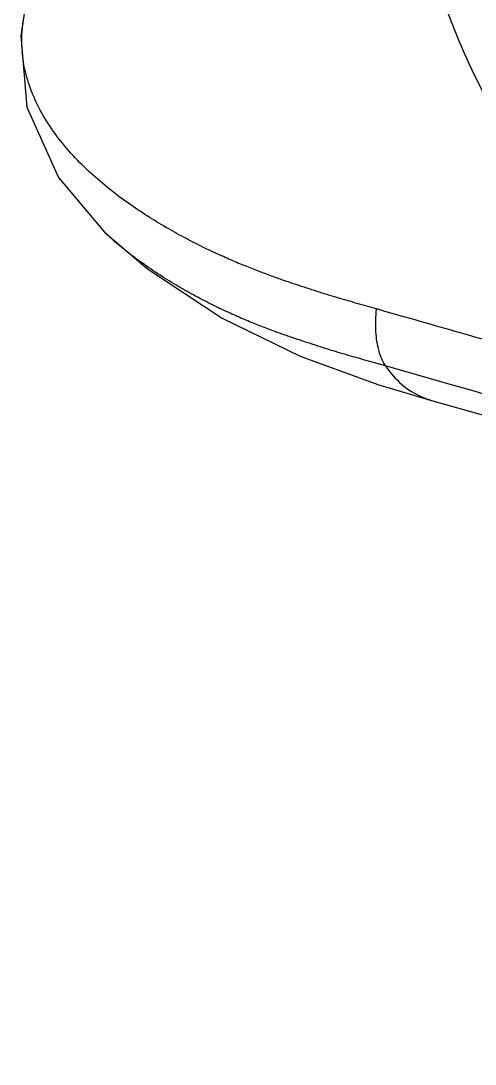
# Model space of a CAD drawing. Header units: millimetres. Extents: x 209 to 585, y 129 to 391.
# Drawn here: x 326.74 to 332.59, y 170.45 to 183.89 of the extents above; entities that cross this region are included whole.
import ezdxf

# ---------------------------------------------------------------- set-up
doc = ezdxf.new("R2010")
doc.units = ezdxf.units.MM
doc.layers.add('06___PRT_ALL_SURFS', color=7, linetype='Continuous')

# ---------------------------------------------------------------- blocks, each defined once
blk = doc.blocks.new('u31')
at = {"color": 7, "linetype": 'Continuous'}
for points, start_tangent, end_tangent in [([(-82.505, 44.491), (-83.876, 45.041), (-85.128, 45.85), (-86.27, 46.902), (-87.262, 48.153), (-88.074, 49.545), (-88.686, 51.018), (-89.086, 52.515), (-89.27, 53.991)], (-0.961555, 0.274611), (-0.05126, 0.998685)), ([(-82.767, 43.934), (-84.221, 44.515), (-85.55, 45.365), (-86.763, 46.468), (-87.819, 47.78), (-88.684, 49.239), (-89.336, 50.782), (-89.763, 52.351), (-89.96, 53.898)], (-0.961533, 0.274688), (-0.051967, 0.998649))]:
    blk.add_spline(points, degree=3, dxfattribs=dict(at, start_tangent=start_tangent, end_tangent=end_tangent))
at = {"layer": '06___PRT_ALL_SURFS', "color": 7, "linetype": 'Continuous'}
for p, q in [((-94.895, 46.847), (-94.897, 46.848)), ((-89.263, 44.354), (-90.254, 44.637)), ((-90.38, 44.331), (-89.495, 44.068)), ((-89.495, 44.068), (-89.492, 44.067)), ((-89.492, 44.067), (-6.889, 20.488))]:
    blk.add_line(p, q, dxfattribs=at)
for points in [[(-96.216, 50.49), (-96.276, 50.088), (-96.176, 48.908), (-95.654, 47.748), (-94.895, 46.846)], [(-94.897, 46.848), (-94.186, 46.239), (-92.954, 45.426), (-91.664, 44.796), (-90.38, 44.331)]]:
    blk.add_lwpolyline(points, dxfattribs=at)
for centre, radius, start, end in [((-94.046, 50.026), 2.219, 172.0204, 183.9587), ((-94.048, 50.026), 2.216, 183.9637, 185.3175)]:
    blk.add_arc(centre, radius, start, end, dxfattribs=at)
for points, start_tangent, end_tangent in [([(-90.402, 45.576), (-90.563, 45.622), (-90.726, 45.669), (-90.889, 45.716), (-91.054, 45.764), (-91.219, 45.814), (-91.385, 45.866), (-91.554, 45.921), (-91.73, 45.979), (-91.914, 46.041), (-92.112, 46.111), (-92.324, 46.19), (-92.545, 46.276), (-92.777, 46.373), (-93.025, 46.483), (-93.292, 46.61), (-93.579, 46.757), (-93.88, 46.925), (-94.189, 47.113), (-94.501, 47.322), (-94.813, 47.556), (-95.12, 47.819), (-95.413, 48.11), (-95.68, 48.431), (-95.907, 48.774), (-96.083, 49.131), (-96.201, 49.494), (-96.255, 49.821)], (-0.9612, 0.275851), (-0.092658, 0.995698)), ([(-94.489, 46.497), (-94.535, 46.533), (-94.829, 46.784), (-94.895, 46.847)], (-0.787813, 0.615914), (-0.723622, 0.690197)), ([(-90.254, 44.637), (-90.414, 44.682), (-90.578, 44.728), (-90.744, 44.775), (-90.912, 44.823), (-91.08, 44.873), (-91.248, 44.925), (-91.412, 44.978), (-91.576, 45.031), (-91.749, 45.089), (-91.938, 45.154), (-92.143, 45.228), (-92.357, 45.31), (-92.582, 45.402), (-92.821, 45.507), (-93.079, 45.628), (-93.355, 45.77), (-93.644, 45.93), (-93.939, 46.11), (-94.237, 46.309), (-94.489, 46.497)], (-0.961515, 0.274751), (-0.787813, 0.615914)), ([(-90.254, 44.637), (-90.361, 44.882), (-90.412, 45.204), (-90.402, 45.576)], (-0.550957, 0.834534), (0.101692, 0.994816)), ([(-7.81, 22), (-8.282, 22.135), (-9.6, 22.511), (-12.233, 23.263), (-14.867, 24.015), (-17.501, 24.766), (-22.769, 26.27), (-28.036, 27.774), (-33.304, 29.277), (-38.571, 30.781), (-49.106, 33.788), (-59.641, 36.796), (-64.909, 38.299), (-70.176, 39.803), (-75.444, 41.306), (-80.711, 42.81), (-83.345, 43.562), (-85.979, 44.314), (-88.612, 45.066), (-89.93, 45.442), (-90.402, 45.577)], (-0.961497, 0.274816), (-0.961682, 0.274166)), ([(-90.254, 44.637), (-89.983, 44.329), (-89.658, 44.127), (-89.495, 44.068)], (0.552087, -0.833787), (0.96016, -0.279449)), ([(-7.659, 21.06), (-10.24, 21.796), (-12.821, 22.533), (-17.983, 24.006), (-28.308, 26.954), (-38.632, 29.901), (-48.957, 32.848), (-59.282, 35.795), (-69.606, 38.743), (-79.931, 41.69), (-85.093, 43.163), (-87.673, 43.9), (-89.263, 44.354)], (-0.961687, 0.274149), (-0.961583, 0.274515))]:
    blk.add_spline(points, degree=3, dxfattribs=dict(at, start_tangent=start_tangent, end_tangent=end_tangent))

msp = doc.modelspace()

# ---------------------------------------------------------------- block references
at = {"xscale": 0.78, "yscale": 0.78, "zscale": 0.78}
msp.add_blockref('u31', (401.838, 144.632), dxfattribs=at)

doc.saveas('drawing.dxf')
